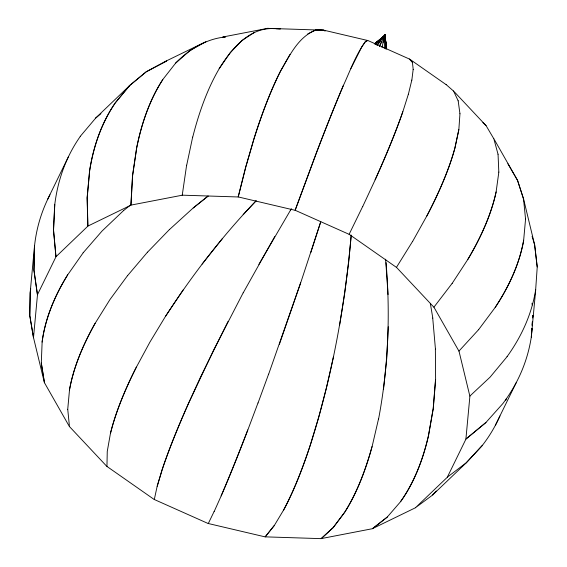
<?xml version="1.0" encoding="UTF-8"?>
<svg xmlns="http://www.w3.org/2000/svg" width="567" height="567" viewBox="0 0 567 567"><rect width="100%" height="100%" fill="white"/><g stroke="black" fill="none" stroke-linecap="round" stroke-linejoin="round"><path stroke-width="0.85" d="M385.05 39.832L385.099 34.672L385.581 45.913M385.142 38.988L385.184 34.686L384.759 39.74M34.459 245.922L33.921 270.261L37.415 294.769L56.034 256.674L87.913 226.113L87.19 197.848L89.65 170.901A295.372 186.238 55.5 0 1 115.434 102.719L129.637 85.582L146.258 71.803L166.641 61.123M34.53 245.901L33.992 270.239L37.486 294.748L33.481 337.769L29.76 315.621L30.15 292.912L34.53 245.901A295.372 205.651 15.6 0 1 49.946 194.793M54.73 204.297L53.475 230.082L55.956 256.681L53.56 230.082L54.808 204.29A295.372 202.858 36.4 0 1 80.351 136.335M386.035 262.634C390.457 314.827 388.289 367.586 378.572 419.084M388.26 326.755L386.722 358.613L383.476 389.579M459.95 113.691L458.852 129.623L454.897 148.136A295.372 88.721 -49.3 0 1 426.838 216.006M469.908 396.049L465.904 439.071L485.912 422.5L502.801 403.64A295.372 205.651 15.6 0 0 531.3 337.053L531.896 328.406M532.137 324.948L532.37 321.489M532.668 317.159L532.789 315.429M531.378 337.032L531.966 328.385M532.144 325.791L532.441 321.468M532.675 318.002L532.852 315.408M386.517 48.719L384.858 34.785L384.277 48.358M435.534 379.422L433.209 408.431L428.446 435.626A295.372 156.931 71.9 0 1 400.564 501.568M384.844 39.768L385.262 34.715L384.717 37.372M525.574 218.919L523.653 240.266A295.372 169.951 -22 0 1 495.126 307.52L478.569 329.71M67.721 409.402L69.493 390.011A295.372 133.897 -36.7 0 1 95.136 323.31M531.307 337.053L535.716 289.716M411.84 80.153L413.18 69.358M498.84 172.07L496.104 191.965A295.372 133.897 -36.7 0 1 467.768 259.544M186.614 165.203L182.234 195.211L130.878 205.119L132.515 175.706L136.619 147.959A295.372 156.931 71.9 0 1 162.715 79.628L175.572 63.213L190.023 50.484L205.899 41.71L164.919 61.619L146.173 71.789L129.552 85.567L115.349 102.705A295.372 186.238 55.5 0 0 89.565 170.887L87.105 197.833L87.835 226.105L130.963 205.155L132.6 175.735L136.697 147.987A295.372 156.931 71.9 0 1 162.8 79.656M339.59 325.245L344.708 293.245L348.748 261.529L351.221 235.085C344.977 306.088 332.106 376.694 310.468 444.67A295.372 68.961 -82.3 0 1 283.38 510.555M384.688 38.145L385.262 34.715L384.759 38.187M136.349 367.14A295.372 88.721 -49.3 0 0 110.423 433.549L107.255 451.424L106.95 466.506L69.493 426.611M382.002 47.451L384.837 34.906M458.852 129.56L454.89 148.072A295.372 88.721 -49.3 0 1 426.831 215.942L412.648 241.379M186.685 165.245L192.66 137.086M333.431 356.898L326.457 387.743L318.739 417.156L310.411 444.613A295.372 68.961 -82.3 0 1 283.323 510.498L274.194 525.687L265.214 536.899L208.231 523.504M378.501 419.041L372.101 446.598A295.372 116.93 85.7 0 1 344.601 512.469M408.36 94.356L411.812 80.089M383.001 42.468L384.865 34.97L379.422 46.345M157.194 486.288L162.162 469.731A295.372 37.493 -60.6 0 1 188.435 403.569L200.42 377.296L228.069 321.404M408.339 94.285L402.832 111.77A295.372 37.493 -60.6 0 1 375.12 179.888L362.731 206.516M320.794 221.612L310.766 252.648M320.249 223.299L300.645 282.933L279.382 344.282M300.602 282.876L268.623 374.234M258.042 402.981L268.581 374.177M384.816 36.394L385.397 34.814M384.568 37.245L385.44 34.878L384.554 36.444M257.999 402.917L247.822 429.992A295.372 16.287 -71.3 0 1 221.151 495.976L214.135 511.618M350.782 68.727L361.923 46.607L365.545 41.504L367.728 40.455L409.53 59.088L412.429 62.356M384.709 36.387L385.44 34.878L384.731 36.458M47.55 199.492L68.324 156.995M495.395 425.264L516.119 382.86M362.71 206.452L349.116 234.327L295.116 210.251L316.103 153.579A295.372 16.287 -71.3 0 1 343.418 85.284M214.092 511.554L208.273 523.568L154.267 499.492M379.38 46.281L381.598 41.845M243.2 292.749L213.745 349.825L188.435 403.569A295.372 37.493 -60.6 0 0 162.141 469.667L157.172 486.224L154.295 499.555L106.95 466.443M243.222 292.813L274.726 236.588M289.985 54.432L280.771 70.606A295.372 68.961 -82.3 0 0 253.881 139L245.702 167.052L238.175 196.919L295.159 210.314L316.152 153.643A295.372 16.287 -71.3 0 1 343.46 85.348C350.264 70.492 355.87 54.772 365.502 41.441L367.77 40.519L323.672 30.15L316.039 29.86L307.775 33.878M258.871 264.371L290.552 210.102M384.561 36.508L385.468 35.005M290.573 210.166L291.417 208.663M183.098 290.006L165.607 316.159L149.929 342.092L136.349 367.203A295.372 88.721 -49.3 0 0 110.43 433.613M412.641 241.315L396.439 267.376L349.095 234.263M452.154 283.401L467.782 259.488A295.372 133.897 -36.7 0 0 496.118 191.908M165.607 316.223C192.234 275.101 222.264 236.092 256.199 200.725L243.158 214.617M219.138 68.678C231.116 49.379 249.26 27.025 274.35 28.641M67.551 275.059L83.243 252.676M384.908 35.034L377.098 45.282M127.518 275.654L109.941 299.582L95.114 323.374A295.372 133.897 -36.7 0 0 69.472 390.075M344.601 512.469L333.29 527.537L321.227 538.65L265.15 536.85L274.137 525.63M452.175 283.344L433.897 307.208L396.432 267.312M202.093 264.102L222.229 238.799M507.111 356.643L490.079 377.154L469.852 396.085L458.972 351.058M80.266 136.342L95.61 118.184M127.504 275.718L147.505 252.152M377.041 45.232L380.159 41.554M83.207 252.726L102.06 231.017L123.705 210.442M478.605 329.661L458.937 351.108L433.911 307.151M436.363 491.015L432.706 494.899L466.421 462.658L482.531 445.258M466.343 462.665L482.453 445.265A295.372 202.858 36.4 0 0 499.91 415.98M147.484 252.216L169.54 229.437M129.637 85.582L95.532 118.191L100.933 113.655M447.434 477.138L415.469 507.706L432.791 494.906M169.526 229.5L193.241 207.926L208.061 196.076M377.239 42.511L385.354 35.147M175.487 63.185C188.889 49.535 206.105 38.79 225.453 36.968M375.574 44.29L385.043 35.133L374.858 43.787M375.645 44.332L378.834 41.611M375.708 43.248L385.206 35.168L374.326 43.914M375.786 43.241L385.284 35.168M376.453 42.44L385.121 35.161L374.936 43.815M485.983 422.479L465.968 439.049L447.356 477.145L466.421 462.658M193.219 207.983L208.039 196.132M123.67 210.485L130.587 204.97M387.381 517.04L372.505 528.692L321.156 538.607L333.212 527.494L344.53 512.426A295.372 116.93 85.7 0 0 372.03 446.555M254.618 32.262L242.152 40.377L230.28 52.603L219.209 68.72A295.372 116.93 85.7 0 0 192.73 137.129M415.554 507.713L372.427 528.664L387.304 517.012L400.642 501.597A295.372 156.931 71.9 0 0 428.524 435.647L433.294 408.467L435.612 379.458L435.371 349.123M164.919 61.619L166.556 61.108M267.44 28.393L222.824 37.004L225.368 36.933M325.104 31.121L323.729 30.207L267.369 28.35L280.325 28.811M182.156 195.168L238.232 196.969L245.766 167.109L253.938 139.057A295.372 68.961 -82.3 0 1 280.835 70.662C289.787 55.29 298.384 36.699 316.095 29.916L323.729 30.207M276.079 28.697L280.403 28.853M446.151 84.653L409.502 59.025L412.4 62.292L413.201 69.422M446.144 84.589L453.543 91.067M482.886 122.607L486.089 125.668L493.765 138.674M486.089 125.668L453.536 91.004L458.171 100.827M507.883 163.757L517.558 180.391L523.532 198.84L534.589 244.625L537.183 266.965M523.497 198.889L517.558 180.391L493.786 138.617L498.032 154.252M532.087 236.319L534.589 244.625M386.673 48.918L384.95 34.7L386.127 47.529M386.552 48.67L384.894 34.736L386.177 46.451M430.325 303.324L432.805 318.101M41.334 363.029L44.453 382.711L69.472 426.668L67.742 409.339M458.164 100.763L459.95 113.754M385.851 49.067L384.858 34.785M385.624 259.183L388.048 294.585M534.646 244.59L537.24 266.929L535.659 289.751A295.372 194.424 -4.5 0 1 507.054 356.678M523.532 198.84L525.538 218.968M532.023 303.21L532.193 304.961M385.021 34.679L386.198 47.515M432.72 318.073L435.449 349.152M498.053 154.196L498.818 172.127M402.804 111.706A295.372 37.493 -60.6 0 1 375.099 179.824M30.731 288.638A295.372 194.424 -4.5 0 0 30.207 292.877L29.817 315.585L33.538 337.734L44.417 382.76L41.292 363.078L42.135 342.036A295.372 169.951 -22 0 1 67.593 275.009M42.093 342.085A295.372 169.951 -22 0 1 67.551 275.059M247.779 429.928A295.372 16.287 -71.3 0 1 221.109 495.912M506.26 398.849A295.372 202.858 36.4 0 1 505.743 400.529M523.688 240.217A295.372 169.951 -22 0 1 495.168 307.47"/></g></svg>
